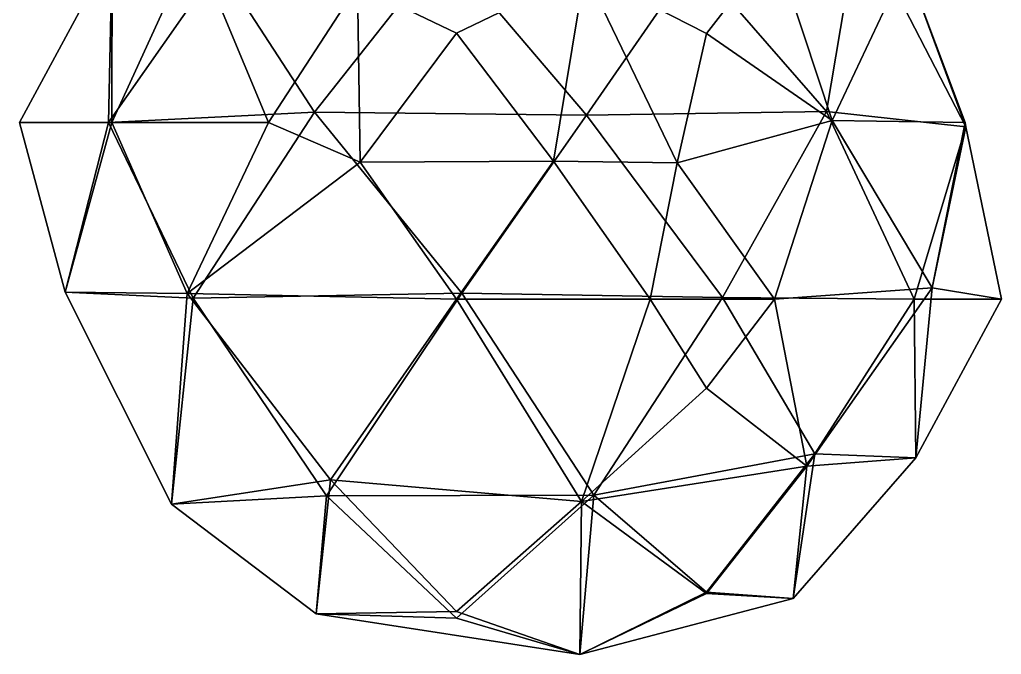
# Model space of a CAD drawing. Extents: x 290034 to 295698, y 4553723 to 4561693.
# Drawn here: x 293328.6 to 293427.5, y 4559476.9 to 4559540.9 of the extents above; entities that cross this region are included whole.
import ezdxf

# ---------------------------------------------------------------- set-up
doc = ezdxf.new("R2010")
doc.units = 0
doc.layers.add('Au_ppm_Pref_-_0_2', color=7, linetype='CONTINUOUS')

msp = doc.modelspace()

# ---------------------------------------------------------------- linework, layer by layer
at = {"layer": 'Au_ppm_Pref_-_0_2'}
for points in [[(293409.908, 4559531.674, 1750.488), (293396.56, 4559546.997, 1751.052), (293413.149, 4559551.031, 1747.575)], [(293409.908, 4559531.674, 1750.488), (293413.149, 4559551.031, 1747.575), (293423.935, 4559530.106, 1746.029)], [(293413.149, 4559551.031, 1747.575), (293417.88, 4559546.519, 1740.997), (293423.935, 4559530.106, 1746.029)], [(293337.964, 4559547.846, 1745.177), (293337.905, 4559530.55, 1740.642), (293346.163, 4559548.619, 1740.104)], [(293337.905, 4559530.55, 1740.642), (293353.697, 4559530.55, 1737.243), (293346.163, 4559548.619, 1740.104)], [(293353.697, 4559530.55, 1737.243), (293362.667, 4559544.357, 1736.869), (293346.163, 4559548.619, 1740.104)], [(293358.342, 4559531.591, 1752.64), (293348.696, 4559546.447, 1750.858), (293371.386, 4559548.161, 1751.267)], [(293385.707, 4559531.287, 1750.58), (293358.342, 4559531.591, 1752.64), (293371.386, 4559548.161, 1751.267)], [(293385.707, 4559531.287, 1750.58), (293371.386, 4559548.161, 1751.267), (293396.56, 4559546.997, 1751.052)], [(293385.539, 4559545.822, 1736.81), (293397.815, 4559539.531, 1737.277), (293404.65, 4559548.368, 1737)], [(293397.815, 4559539.531, 1737.277), (293410.461, 4559530.765, 1737.563), (293404.65, 4559548.368, 1737)], [(293404.65, 4559548.368, 1737), (293410.461, 4559530.765, 1737.563), (293417.88, 4559546.519, 1740.997)], [(293337.59, 4559530.55, 1750.795), (293328.632, 4559530.55, 1746.161), (293337.964, 4559547.846, 1745.177)], [(293337.964, 4559547.846, 1745.177), (293328.632, 4559530.55, 1746.161), (293337.905, 4559530.55, 1740.642)], [(293348.696, 4559546.447, 1750.858), (293337.59, 4559530.55, 1750.795), (293337.964, 4559547.846, 1745.177)], [(293348.696, 4559546.447, 1750.858), (293358.342, 4559531.591, 1752.64), (293337.59, 4559530.55, 1750.795)], [(293385.707, 4559531.287, 1750.58), (293396.56, 4559546.997, 1751.052), (293409.908, 4559531.674, 1750.488)], [(293423.846, 4559530.55, 1740.222), (293417.88, 4559546.519, 1740.997), (293410.461, 4559530.765, 1737.563)], [(293423.846, 4559530.55, 1740.222), (293423.935, 4559530.106, 1746.029), (293417.88, 4559546.519, 1740.997)], [(293372.616, 4559539.561, 1737.287), (293385.539, 4559545.822, 1736.81), (293362.667, 4559544.357, 1736.869)], [(293372.616, 4559539.561, 1737.287), (293382.383, 4559526.654, 1737.588), (293385.539, 4559545.822, 1736.81)], [(293382.383, 4559526.654, 1737.588), (293394.855, 4559526.487, 1737.033), (293385.539, 4559545.822, 1736.81)], [(293385.539, 4559545.822, 1736.81), (293394.855, 4559526.487, 1737.033), (293397.815, 4559539.531, 1737.277)], [(293362.943, 4559526.561, 1737.514), (293362.667, 4559544.357, 1736.869), (293353.697, 4559530.55, 1737.243)], [(293362.943, 4559526.561, 1737.514), (293372.616, 4559539.561, 1737.287), (293362.667, 4559544.357, 1736.869)], [(293382.383, 4559526.654, 1737.588), (293372.616, 4559539.561, 1737.287), (293362.943, 4559526.561, 1737.514)], [(293394.855, 4559526.487, 1737.033), (293410.461, 4559530.765, 1737.563), (293397.815, 4559539.531, 1737.277)], [(293358.342, 4559531.591, 1752.64), (293346.099, 4559512.845, 1752.426), (293337.59, 4559530.55, 1750.795)], [(293358.342, 4559531.591, 1752.64), (293373.162, 4559513.338, 1753.128), (293346.099, 4559512.845, 1752.426)], [(293358.342, 4559531.591, 1752.64), (293385.707, 4559531.287, 1750.58), (293373.162, 4559513.338, 1753.128)], [(293373.162, 4559513.338, 1753.128), (293385.707, 4559531.287, 1750.58), (293399.406, 4559512.93, 1752.425)], [(293385.707, 4559531.287, 1750.58), (293409.908, 4559531.674, 1750.488), (293399.406, 4559512.93, 1752.425)], [(293418.724, 4559512.732, 1750.079), (293399.406, 4559512.93, 1752.425), (293409.908, 4559531.674, 1750.488)], [(293409.908, 4559531.674, 1750.488), (293423.935, 4559530.106, 1746.029), (293418.724, 4559512.732, 1750.079)], [(293337.59, 4559530.55, 1750.795), (293333.221, 4559513.467, 1746.094), (293328.632, 4559530.55, 1746.161)], [(293337.905, 4559530.55, 1740.642), (293328.632, 4559530.55, 1746.161), (293333.221, 4559513.467, 1746.094)], [(293346.099, 4559512.845, 1752.426), (293333.221, 4559513.467, 1746.094), (293337.59, 4559530.55, 1750.795)], [(293337.905, 4559530.55, 1740.642), (293333.221, 4559513.467, 1746.094), (293345.505, 4559513.329, 1739.77)], [(293353.697, 4559530.55, 1737.243), (293337.905, 4559530.55, 1740.642), (293345.505, 4559513.329, 1739.77)], [(293362.943, 4559526.561, 1737.514), (293353.697, 4559530.55, 1737.243), (293345.505, 4559513.329, 1739.77)], [(293394.855, 4559526.487, 1737.033), (293404.641, 4559512.732, 1737.004), (293410.461, 4559530.765, 1737.563)], [(293410.461, 4559530.765, 1737.563), (293404.641, 4559512.732, 1737.004), (293420.528, 4559513.89, 1740.476)], [(293420.528, 4559513.89, 1740.476), (293423.846, 4559530.55, 1740.222), (293410.461, 4559530.765, 1737.563)], [(293420.528, 4559513.89, 1740.476), (293423.935, 4559530.106, 1746.029), (293423.846, 4559530.55, 1740.222)], [(293427.504, 4559512.732, 1746.161), (293418.724, 4559512.732, 1750.079), (293423.935, 4559530.106, 1746.029)], [(293420.528, 4559513.89, 1740.476), (293427.504, 4559512.732, 1746.161), (293423.935, 4559530.106, 1746.029)], [(293372.625, 4559512.736, 1738.901), (293362.943, 4559526.561, 1737.514), (293345.505, 4559513.329, 1739.77)], [(293372.625, 4559512.736, 1738.901), (293382.383, 4559526.654, 1737.588), (293362.943, 4559526.561, 1737.514)], [(293372.625, 4559512.736, 1738.901), (293392.133, 4559512.732, 1737.544), (293382.383, 4559526.654, 1737.588)], [(293394.855, 4559526.487, 1737.033), (293382.383, 4559526.654, 1737.588), (293392.133, 4559512.732, 1737.544)], [(293392.133, 4559512.732, 1737.544), (293404.641, 4559512.732, 1737.004), (293394.855, 4559526.487, 1737.033)], [(293346.099, 4559512.845, 1752.426), (293343.934, 4559492.083, 1746.217), (293333.221, 4559513.467, 1746.094)], [(293345.505, 4559513.329, 1739.77), (293333.221, 4559513.467, 1746.094), (293343.934, 4559492.083, 1746.217)], [(293407.91, 4559495.92, 1740.564), (293420.528, 4559513.89, 1740.476), (293404.641, 4559512.732, 1737.004)], [(293418.905, 4559496.756, 1746.161), (293420.528, 4559513.89, 1740.476), (293407.91, 4559495.92, 1740.564)], [(293418.905, 4559496.756, 1746.161), (293427.504, 4559512.732, 1746.161), (293420.528, 4559513.89, 1740.476)], [(293345.505, 4559513.329, 1739.77), (293343.934, 4559492.083, 1746.217), (293359.945, 4559494.534, 1740.251)], [(293346.099, 4559512.845, 1752.426), (293359.546, 4559492.926, 1752.092), (293343.934, 4559492.083, 1746.217)], [(293372.625, 4559512.736, 1738.901), (293345.505, 4559513.329, 1739.77), (293359.945, 4559494.534, 1740.251)], [(293373.162, 4559513.338, 1753.128), (293359.546, 4559492.926, 1752.092), (293346.099, 4559512.845, 1752.426)], [(293373.162, 4559513.338, 1753.128), (293386.458, 4559493.005, 1752.649), (293359.546, 4559492.926, 1752.092)], [(293372.625, 4559512.736, 1738.901), (293359.945, 4559494.534, 1740.251), (293385.228, 4559492.336, 1739.294)], [(293372.625, 4559512.736, 1738.901), (293385.228, 4559492.336, 1739.294), (293392.133, 4559512.732, 1737.544)], [(293373.162, 4559513.338, 1753.128), (293399.406, 4559512.93, 1752.425), (293386.458, 4559493.005, 1752.649)], [(293392.133, 4559512.732, 1737.544), (293385.228, 4559492.336, 1739.294), (293397.815, 4559503.792, 1737.242)], [(293399.406, 4559512.93, 1752.425), (293408.722, 4559497.146, 1750.559), (293386.458, 4559493.005, 1752.649)], [(293392.133, 4559512.732, 1737.544), (293397.815, 4559503.792, 1737.242), (293404.641, 4559512.732, 1737.004)], [(293407.91, 4559495.92, 1740.564), (293404.641, 4559512.732, 1737.004), (293397.815, 4559503.792, 1737.242)], [(293408.722, 4559497.146, 1750.559), (293399.406, 4559512.93, 1752.425), (293418.724, 4559512.732, 1750.079)], [(293418.905, 4559496.756, 1746.161), (293408.722, 4559497.146, 1750.559), (293418.724, 4559512.732, 1750.079)], [(293427.504, 4559512.732, 1746.161), (293418.905, 4559496.756, 1746.161), (293418.724, 4559512.732, 1750.079)], [(293397.815, 4559503.792, 1737.242), (293385.228, 4559492.336, 1739.294), (293407.91, 4559495.92, 1740.564)], [(293397.815, 4559483.221, 1750.059), (293386.458, 4559493.005, 1752.649), (293408.722, 4559497.146, 1750.559)], [(293408.722, 4559497.146, 1750.559), (293406.544, 4559482.569, 1746.161), (293397.815, 4559483.221, 1750.059)], [(293408.722, 4559497.146, 1750.559), (293418.905, 4559496.756, 1746.161), (293406.544, 4559482.569, 1746.161)], [(293406.544, 4559482.569, 1746.161), (293418.905, 4559496.756, 1746.161), (293407.91, 4559495.92, 1740.564)], [(293385.228, 4559492.336, 1739.294), (293397.815, 4559483.088, 1742.22), (293407.91, 4559495.92, 1740.564)], [(293406.544, 4559482.569, 1746.161), (293407.91, 4559495.92, 1740.564), (293397.815, 4559483.088, 1742.22)], [(293358.51, 4559481.026, 1746.161), (293359.945, 4559494.534, 1740.251), (293343.934, 4559492.083, 1746.217)], [(293372.616, 4559481.265, 1741.612), (293359.945, 4559494.534, 1740.251), (293358.51, 4559481.026, 1746.161)], [(293385.228, 4559492.336, 1739.294), (293359.945, 4559494.534, 1740.251), (293372.616, 4559481.265, 1741.612)], [(293343.934, 4559492.083, 1746.217), (293359.546, 4559492.926, 1752.092), (293358.51, 4559481.026, 1746.161)], [(293358.51, 4559481.026, 1746.161), (293359.546, 4559492.926, 1752.092), (293372.616, 4559480.608, 1750.93)], [(293359.546, 4559492.926, 1752.092), (293386.458, 4559493.005, 1752.649), (293372.616, 4559480.608, 1750.93)], [(293386.458, 4559493.005, 1752.649), (293385.049, 4559476.943, 1746.166), (293372.616, 4559480.608, 1750.93)], [(293386.458, 4559493.005, 1752.649), (293397.815, 4559483.221, 1750.059), (293385.049, 4559476.943, 1746.166)], [(293385.228, 4559492.336, 1739.294), (293372.616, 4559481.265, 1741.612), (293385.049, 4559476.943, 1746.166)], [(293397.815, 4559483.088, 1742.22), (293385.228, 4559492.336, 1739.294), (293385.049, 4559476.943, 1746.166)], [(293397.815, 4559483.221, 1750.059), (293406.544, 4559482.569, 1746.161), (293385.049, 4559476.943, 1746.166)], [(293406.544, 4559482.569, 1746.161), (293397.815, 4559483.088, 1742.22), (293385.049, 4559476.943, 1746.166)], [(293358.51, 4559481.026, 1746.161), (293385.049, 4559476.943, 1746.166), (293372.616, 4559481.265, 1741.612)], [(293358.51, 4559481.026, 1746.161), (293372.616, 4559480.608, 1750.93), (293385.049, 4559476.943, 1746.166)]]:
    msp.add_3dface(points, dxfattribs=at)

doc.saveas('drawing.dxf')
